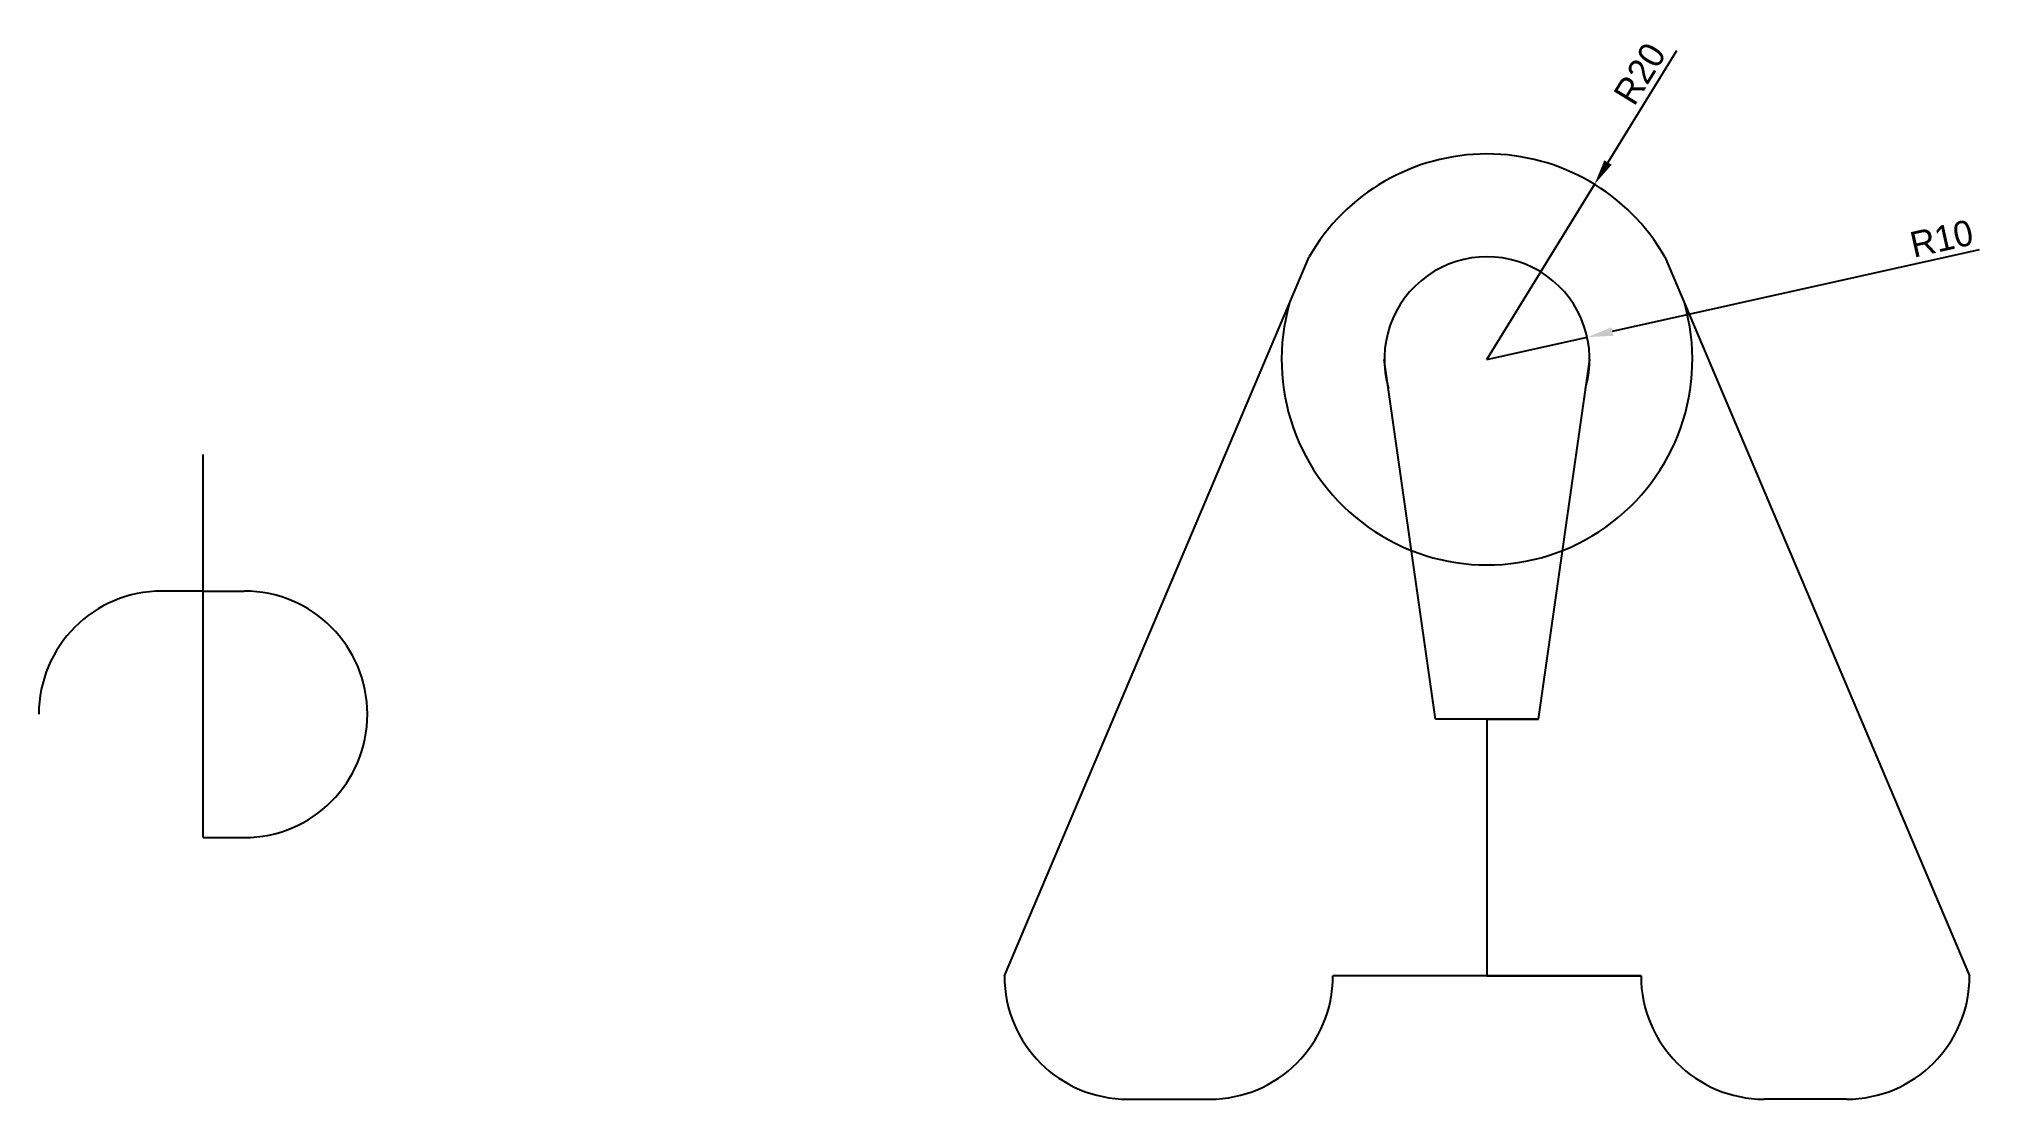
# Model space of a CAD drawing. Header units: millimetres. Extents: x 1793 to 1982, y 1123 to 1227.
import ezdxf

# ---------------------------------------------------------------- set-up
doc = ezdxf.new("R2010")
doc.units = ezdxf.units.MM
doc.dimstyles.new('ISO-25', dxfattribs={"dimtxt": 2.5, "dimasz": 2.5, "dimexe": 1.25, "dimexo": 0.625, "dimtad": 1, "dimtxsty": 'Standard', "dimcen": 2.5, "dimadec": 0, "dimazin": 0, "dimtfac": 1, "dimtmove": 0, "dimatfit": 3, "dimfxl": 1, "dimarcsym": 0})

# ---------------------------------------------------------------- blocks, each defined once
blk = doc.blocks.new('*D2')
at = {"color": 0, "lineweight": -2}
for p, q in [((1952.17, 1225.44), (1945.5, 1214.58)), ((1933.72, 1195.41), (1944.19, 1212.45))]:
    blk.add_line(p, q, dxfattribs=at)
at = {"color": 0}
blk.add_solid([(1945.15, 1214.8), (1945.86, 1214.36), (1944.19, 1212.45)], dxfattribs=at)
at = {"layer": 'Defpoints', "color": 0}
for p in [(1944.19, 1212.45), (1933.72, 1195.41)]:
    blk.add_point(p, dxfattribs=at)
at = {"color": 0, "insert": (1948.61, 1223.22), "char_height": 2.5, "attachment_point": 5, "rotation": 58.4402}
blk.add_mtext('R20', dxfattribs=at)
blk = doc.blocks.new('*D3')
at = {"color": 0, "lineweight": -2}
for p, q in [((1981.66, 1206.07), (1945.93, 1198.12)), ((1933.72, 1195.41), (1943.49, 1197.58))]:
    blk.add_line(p, q, dxfattribs=at)
at = {"color": 0}
blk.add_solid([(1945.84, 1198.53), (1946.02, 1197.71), (1943.49, 1197.58)], dxfattribs=at)
at = {"layer": 'Defpoints', "color": 0}
for p in [(1943.49, 1197.58), (1933.72, 1195.41)]:
    blk.add_point(p, dxfattribs=at)
at = {"color": 0, "insert": (1978, 1207.17), "char_height": 2.5, "attachment_point": 5, "rotation": 12.5359}
blk.add_mtext('R10', dxfattribs=at)

msp = doc.modelspace()

# ---------------------------------------------------------------- linework, layer by layer
for p, q in [((1886.724, 1135.409), (1916.404, 1205.409)), ((1951.045, 1205.409), (1980.724, 1135.409)), ((1928.724, 1160.409), (1923.724, 1195.409)), ((1938.724, 1160.409), (1943.724, 1195.409)), ((1808.689, 1167.783), (1808.689, 1186.15)), ((1808.689, 1172.868), (1804.689, 1172.868)), ((1808.689, 1172.868), (1812.689, 1172.868)), ((1808.689, 1148.868), (1808.689, 1167.783)), ((1938.724, 1160.409), (1928.724, 1160.409)), ((1933.724, 1160.409), (1938.724, 1160.409)), ((1933.724, 1160.409), (1933.724, 1135.409)), ((1808.689, 1148.868), (1812.689, 1148.868)), ((1948.724, 1135.409), (1918.724, 1135.409)), ((1933.724, 1135.409), (1948.724, 1135.409)), ((1898.724, 1123.409), (1906.724, 1123.409)), ((1968.724, 1123.409), (1960.724, 1123.409))]:
    msp.add_line(p, q)
for centre, radius, start, end in [((1933.724, 1195.409), 20, 30, 150), ((1933.724, 1195.409), 10, 343.7398, 196.2602), ((1933.724, 1195.409), 20, 164.04682, 15.95318), ((1804.689, 1160.868), 12, 90, 180), ((1812.689, 1160.868), 12, 0, 90), ((1812.689, 1160.868), 12, 270, 0), ((1898.724, 1135.409), 12, 180, 270), ((1906.724, 1135.409), 12, 270, 0), ((1960.724, 1135.409), 12, 180, 270), ((1968.724, 1135.409), 12, 270, 0)]:
    msp.add_arc(centre, radius, start, end)

# ---------------------------------------------------------------- dimensions: what is measured, and where the dimension line sits
for mpoint, picture, middle in [((1944.192, 1212.45), '*D2', (1950.206, 1222.241)), ((1943.486, 1197.579), '*D3', (1978.404, 1205.343))]:
    dim = msp.add_radius_dim(center=(1933.724, 1195.409), mpoint=mpoint, dimstyle='ISO-25')
    dim.commit()
    dim.dimension.update_dxf_attribs({"geometry": picture, "text_midpoint": middle, "dimtype": 164})

doc.saveas('drawing.dxf')
